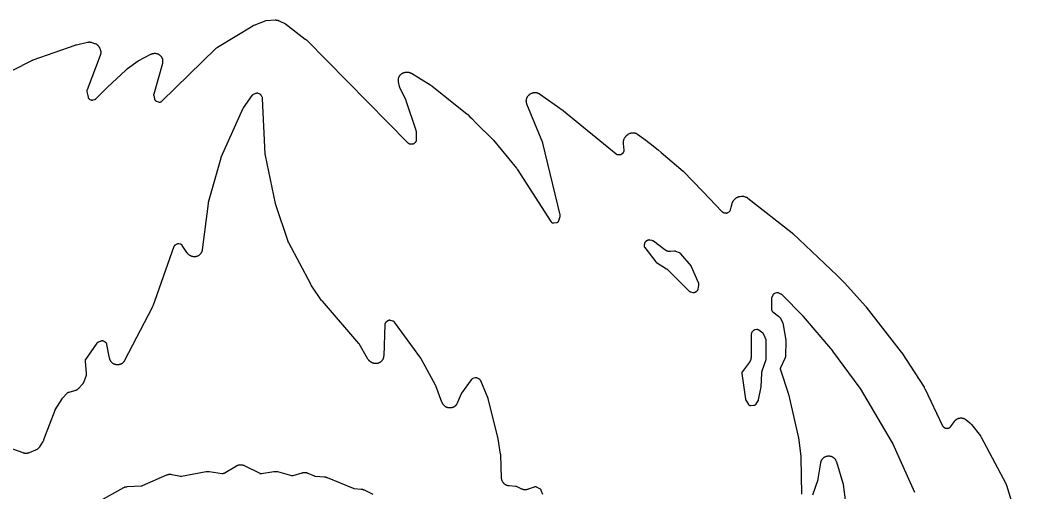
# Model space of a CAD drawing. Header units: millimetres. Extents: x 0 to 194, y 0 to 300.
# Drawn here: x 73.8 to 172.4, y 253.4 to 300 of the extents above; entities that cross this region are included whole.
import ezdxf

# ---------------------------------------------------------------- set-up
doc = ezdxf.new("R2010")
doc.units = ezdxf.units.MM
doc.layers.add('CUT', color=7, linetype='CONTINUOUS')

msp = doc.modelspace()

# ---------------------------------------------------------------- linework, layer by layer
at = {"layer": 'CUT'}
for points in [[(71.1446, 294.1256), (74.9558, 296.0346), (74.9811, 296.0464), (75.0453, 296.0737), (75.0713, 296.0838), (79.2289, 297.5558), (79.2538, 297.5639), (79.3168, 297.5821), (79.3422, 297.5887), (80.4254, 297.8351), (80.4456, 297.8392), (80.4864, 297.8465), (80.5274, 297.852), (80.5583, 297.8546), (80.5997, 297.8562), (80.6307, 297.856), (80.672, 297.8539), (80.7029, 297.8508), (80.7439, 297.8449), (80.7743, 297.839), (80.8146, 297.8293), (80.8543, 297.8178), (80.874, 297.8115), (81.1402, 297.7208), (81.1621, 297.7127), (81.2054, 297.6954), (81.2478, 297.6758), (81.2787, 297.6595), (81.3189, 297.6357), (81.3479, 297.6163), (81.3854, 297.5885), (81.4123, 297.5662), (81.4466, 297.5346), (81.4711, 297.5096), (81.502, 297.4746), (81.5237, 297.4473), (81.5508, 297.4093), (81.5696, 297.3798), (81.5927, 297.3392), (81.6135, 297.2975), (81.6234, 297.2764), (81.6783, 297.151), (81.6865, 297.1308), (81.702, 297.09), (81.7155, 297.0486), (81.7241, 297.0171), (81.7336, 296.9745), (81.7391, 296.9423), (81.7444, 296.899), (81.7467, 296.8664), (81.7478, 296.8228), (81.747, 296.7902), (81.7438, 296.7467), (81.7399, 296.7143), (81.7325, 296.6713), (81.7255, 296.6394), (81.714, 296.5973), (81.7005, 296.5559), (81.6932, 296.5353), (80.3958, 293.1252), (80.387, 293.0984), (80.3808, 293.071), (80.3772, 293.043), (80.3762, 293.0149), (80.3779, 292.9868), (80.3821, 292.959), (80.4936, 292.4086), (80.5007, 292.3805), (80.5104, 292.3533), (80.5228, 292.3272), (80.5375, 292.3023), (80.5547, 292.279), (80.5739, 292.2575), (80.5952, 292.2379), (80.6182, 292.2205), (80.6429, 292.2053), (80.6688, 292.1926), (80.7733, 292.1476), (80.8004, 292.1374), (80.8284, 292.1299), (80.857, 292.1251), (80.8859, 292.1231), (80.9149, 292.1239), (80.9437, 292.1275), (80.972, 292.1339), (81.1646, 292.1871), (81.1944, 292.197), (81.223, 292.21), (81.2501, 292.226), (81.2753, 292.2446), (81.2985, 292.2658), (82.4073, 293.3921), (84.2177, 295.0616), (84.3357, 295.1705), (84.3773, 295.2088), (84.3959, 295.226), (85.4493, 295.9927), (86.699, 296.6466), (86.7183, 296.6561), (86.7575, 296.6743), (86.7976, 296.6906), (86.8281, 296.7013), (86.8695, 296.7137), (86.901, 296.7214), (86.9434, 296.7297), (86.9754, 296.7344), (87.0184, 296.7387), (87.0508, 296.7403), (87.094, 296.7403), (87.1263, 296.7388), (87.1694, 296.7347), (87.2014, 296.7301), (87.2439, 296.722), (87.2753, 296.7143), (87.3168, 296.7021), (87.3474, 296.6914), (87.3875, 296.6753), (87.4169, 296.6618), (87.4552, 296.6419), (87.4832, 296.6256), (87.5195, 296.6021), (87.5458, 296.5832), (87.5796, 296.5563), (87.604, 296.535), (87.6351, 296.505), (87.6573, 296.4814), (87.6854, 296.4486), (87.7052, 296.423), (87.73, 296.3876), (87.7473, 296.3602), (87.7686, 296.3226), (87.7832, 296.2937), (87.8008, 296.2542), (87.8164, 296.2141), (87.8272, 296.1801), (87.8355, 296.1485), (87.8446, 296.1059), (87.8499, 296.0736), (87.8548, 296.0303), (87.8569, 295.9977), (87.8576, 295.9541), (87.8565, 295.9214), (87.853, 295.878), (87.8488, 295.8456), (87.8411, 295.8026), (87.8313, 295.7602), (87.8259, 295.739), (86.9745, 292.7207), (86.9679, 292.6918), (86.9642, 292.6624), (86.9634, 292.6328), (86.9654, 292.6033), (86.9704, 292.5741), (87.045, 292.2391), (87.0529, 292.2103), (87.0636, 292.1825), (87.0771, 292.1558), (87.0932, 292.1306), (87.1116, 292.1072), (87.1324, 292.0856), (87.1551, 292.0663), (87.1797, 292.0493), (87.2058, 292.0349), (87.2333, 292.0231), (87.4528, 291.9415), (87.4797, 291.9329), (87.5073, 291.9269), (87.5353, 291.9235), (87.5635, 291.9227), (87.5917, 291.9247), (87.6195, 291.9292), (87.6468, 291.9363), (87.6733, 291.946), (87.6988, 291.9582), (87.7231, 291.9726), (87.7458, 291.9893), (87.7669, 292.0081), (93.0937, 297.2107), (93.1127, 297.2281), (93.1515, 297.2619), (93.1922, 297.2935), (93.2346, 297.3226), (93.2562, 297.3366), (96.7474, 299.4511), (96.7644, 299.4609), (96.784, 299.4717), (96.8433, 299.5012), (96.8702, 299.513), (96.8883, 299.5205), (98.0692, 299.9782), (98.0851, 299.9839), (98.9541, 300.0274), (98.9765, 300.0279), (99.0212, 300.028), (99.0659, 300.0257), (99.0992, 300.0224), (99.1435, 300.0158), (99.1763, 300.0092), (99.2197, 299.9982), (99.2517, 299.9883), (99.2938, 299.9731), (99.335, 299.9558), (99.3554, 299.9466), (99.971, 299.6512), (99.9764, 299.6475), (99.9967, 299.6329), (101.9391, 298.1471), (101.9631, 298.1274), (102.0213, 298.0761), (102.0439, 298.0548), (112.1041, 287.8801), (112.126, 287.86), (112.1499, 287.8421), (112.1753, 287.8268), (112.2022, 287.814), (112.2302, 287.8039), (112.2591, 287.7967), (112.2885, 287.7924), (112.3182, 287.791), (112.5213, 287.7915), (112.5491, 287.7929), (112.5767, 287.7968), (112.6038, 287.8033), (112.6302, 287.8123), (112.6556, 287.8237), (112.6799, 287.8374), (112.7028, 287.8533), (112.7241, 287.8712), (112.8239, 287.9635), (112.8437, 287.9836), (112.8615, 288.0054), (112.8771, 288.0288), (112.8905, 288.0535), (112.9015, 288.0794), (112.9101, 288.1062), (112.9161, 288.1337), (112.9195, 288.1617), (112.9202, 288.1898), (112.9036, 289.0186), (112.9015, 289.0485), (112.8965, 289.0781), (112.8885, 289.107), (111.9125, 292.0512), (111.905, 292.0714), (111.8937, 292.0987), (111.8848, 292.1183), (111.3107, 293.2663), (111.3023, 293.284), (111.2863, 293.3199), (111.2718, 293.3564), (111.2622, 293.3842), (111.251, 293.4219), (111.2415, 293.46), (111.2371, 293.4791), (111.1466, 293.9215), (111.1427, 293.9434), (111.136, 293.9872), (111.1314, 294.0314), (111.1296, 294.0646), (111.1294, 294.109), (111.1309, 294.1423), (111.1351, 294.1865), (111.1399, 294.2194), (111.1484, 294.263), (111.1564, 294.2953), (111.1692, 294.3378), (111.1803, 294.3692), (111.1972, 294.4102), (111.2114, 294.4403), (111.2323, 294.4795), (111.2494, 294.5081), (111.274, 294.545), (111.2938, 294.5718), (111.322, 294.6061), (111.3443, 294.6307), (111.3757, 294.6621), (111.4004, 294.6845), (111.4348, 294.7126), (111.4615, 294.7324), (111.4985, 294.757), (111.527, 294.7741), (111.5662, 294.7949), (111.5964, 294.8091), (111.6374, 294.826), (111.6688, 294.8371), (111.7113, 294.8498), (111.7436, 294.8578), (111.7872, 294.8663), (111.8311, 294.8726), (111.8532, 294.8753), (111.9061, 294.8802), (111.9267, 294.8817), (111.9679, 294.8837), (112.0091, 294.8838), (112.04, 294.8824), (112.0811, 294.8787), (112.1117, 294.8746), (112.1523, 294.8671), (112.1824, 294.8602), (112.2222, 294.849), (112.2515, 294.8393), (112.29, 294.8246), (112.3184, 294.8123), (112.3554, 294.7941), (112.3916, 294.7742), (112.4094, 294.7639), (114.349, 293.5793), (114.3721, 293.5642), (114.4286, 293.5248), (114.4507, 293.5083), (117.9006, 290.7706), (117.9204, 290.754), (117.9685, 290.7111), (117.9758, 290.7041), (118.1993, 290.48), (118.3825, 290.2963), (118.821, 289.8566), (120.5167, 288.1561), (122.7808, 285.4158), (122.7973, 285.3947), (122.8367, 285.3408), (122.8518, 285.3187), (126.1885, 280.1323), (126.2064, 280.1073), (126.2268, 280.0844), (126.2493, 280.0636), (126.2739, 280.0453), (126.3002, 280.0296), (126.328, 280.0166), (126.357, 280.0065), (126.3868, 279.9995), (126.4173, 279.9955), (126.4479, 279.9947), (126.4785, 279.997), (126.7255, 280.0282), (126.7539, 280.0332), (126.7817, 280.0409), (126.8086, 280.0512), (126.8344, 280.0641), (126.8589, 280.0794), (126.8817, 280.0969), (126.9028, 280.1166), (126.9219, 280.1382), (126.9388, 280.1616), (126.9535, 280.1864), (126.9656, 280.2126), (126.9752, 280.2398), (127.0906, 280.625), (127.098, 280.6557), (127.1022, 280.687), (127.1031, 280.7186), (127.1006, 280.7502), (127.0948, 280.7812), (125.3896, 287.8668), (125.3834, 287.8887), (125.3757, 287.9099), (123.8219, 291.7197), (123.8136, 291.7416), (123.7981, 291.7859), (123.785, 291.831), (123.777, 291.8652), (123.7686, 291.9114), (123.7642, 291.9463), (123.7607, 291.9931), (123.76, 292.0283), (123.7614, 292.0752), (123.7643, 292.1103), (123.7706, 292.1568), (123.7793, 292.2029), (123.7835, 292.2223), (123.7893, 292.2437), (123.8025, 292.288), (123.8182, 292.3319), (123.8316, 292.3641), (123.8517, 292.4061), (123.8684, 292.4367), (123.8927, 292.4765), (123.9125, 292.5052), (123.9408, 292.5422), (123.9634, 292.5688), (123.9954, 292.6027), (124.0206, 292.6267), (124.056, 292.6571), (124.0928, 292.6856), (124.1116, 292.6994), (124.1538, 292.7286), (124.1729, 292.7412), (124.2118, 292.7654), (124.2519, 292.7875), (124.2827, 292.8026), (124.3249, 292.8205), (124.3571, 292.8323), (124.4008, 292.8459), (124.4341, 292.8544), (124.479, 292.8635), (124.5129, 292.8685), (124.5585, 292.873), (124.5928, 292.8746), (124.6386, 292.8744), (124.6728, 292.8725), (124.7184, 292.8676), (124.7523, 292.8622), (124.7971, 292.8528), (124.8302, 292.844), (124.8739, 292.83), (124.906, 292.8179), (124.9479, 292.7995), (124.9786, 292.7842), (125.0185, 292.7617), (125.0572, 292.7372), (125.0762, 292.7244), (127.3858, 291.0906), (127.3983, 291.0815), (127.4292, 291.058), (127.4414, 291.0484), (132.6384, 286.8052), (132.6617, 286.788), (132.6866, 286.7731), (132.7127, 286.7607), (132.7399, 286.7509), (132.768, 286.7437), (132.7966, 286.7393), (132.8255, 286.7376), (132.9876, 286.7362), (133.0186, 286.7375), (133.0493, 286.742), (133.0793, 286.7497), (133.1084, 286.7604), (133.1362, 286.7741), (133.1625, 286.7906), (133.1869, 286.8097), (133.3092, 286.9158), (133.3298, 286.9356), (133.3486, 286.9572), (133.3651, 286.9805), (133.3794, 287.0054), (133.3912, 287.0314), (133.4005, 287.0585), (133.4072, 287.0863), (133.4112, 287.1146), (133.4125, 287.1432), (133.411, 287.1718), (133.3444, 287.846), (133.3428, 287.8672), (133.3406, 287.9097), (133.3404, 287.9521), (133.3418, 287.9839), (133.3457, 288.0263), (133.35, 288.0578), (133.3578, 288.0996), (133.3652, 288.1305), (133.3769, 288.1714), (133.3871, 288.2015), (133.4026, 288.2411), (133.42, 288.2798), (133.4291, 288.299), (133.4667, 288.3732), (133.4779, 288.394), (133.5014, 288.435), (133.5271, 288.4748), (133.5478, 288.5035), (133.5775, 288.5403), (133.6011, 288.5666), (133.6345, 288.6001), (133.6696, 288.6318), (133.6876, 288.6472), (133.7718, 288.7155), (133.7895, 288.7292), (133.8255, 288.7555), (133.8627, 288.7801), (133.8916, 288.7971), (133.9311, 288.8179), (133.9615, 288.8319), (134.0029, 288.8486), (134.0345, 288.8596), (134.0773, 288.8722), (134.1098, 288.8799), (134.1537, 288.8882), (134.1869, 288.8927), (134.2314, 288.8965), (134.2648, 288.8978), (134.3094, 288.8972), (134.3428, 288.8951), (134.3872, 288.8901), (134.4202, 288.8847), (134.4639, 288.8753), (134.4962, 288.8666), (134.5387, 288.853), (134.57, 288.8412), (134.6109, 288.8234), (134.6409, 288.8085), (134.6799, 288.7867), (134.7177, 288.763), (134.7364, 288.7507), (135.557, 288.1785), (135.8455, 287.9475), (135.9733, 287.8451), (136.7633, 287.2126), (137.0721, 286.9653), (139.2605, 285.0962), (141.2029, 283.0967), (143.1053, 281.0992), (143.1253, 281.08), (143.147, 281.0628), (143.1702, 281.0476), (143.1946, 281.0347), (143.2202, 281.024), (143.2466, 281.0158), (143.2737, 281.01), (143.452, 280.9806), (143.4811, 280.9773), (143.5105, 280.9768), (143.5398, 280.9792), (143.5686, 280.9844), (143.5969, 280.9924), (143.6242, 281.0032), (143.6503, 281.0165), (143.7778, 281.0898), (143.8036, 281.1065), (143.8276, 281.1257), (143.8495, 281.1473), (143.8691, 281.171), (143.8861, 281.1965), (143.9005, 281.2237), (143.9119, 281.2522), (143.9204, 281.2818), (143.9818, 281.5447), (144.0745, 281.9089), (144.0801, 281.9291), (144.0924, 281.9693), (144.1065, 282.0089), (144.1184, 282.038), (144.1362, 282.0761), (144.1508, 282.104), (144.172, 282.1402), (144.1815, 282.1549), (144.1992, 282.1798), (144.226, 282.214), (144.2399, 282.2309), (144.2796, 282.2767), (144.2898, 282.2875), (144.3047, 282.3023), (144.4038, 282.3967), (144.4214, 282.4126), (144.4572, 282.4433), (144.4946, 282.4721), (144.5238, 282.4922), (144.564, 282.5169), (144.5951, 282.5338), (144.6377, 282.5542), (144.6704, 282.5678), (144.7149, 282.5836), (144.7488, 282.5936), (144.7948, 282.6047), (144.8412, 282.6133), (144.8645, 282.617), (144.9904, 282.6335), (145.012, 282.6358), (145.0553, 282.6394), (145.0988, 282.6409), (145.1314, 282.6404), (145.1372, 282.6401), (145.1435, 282.6391), (145.1894, 282.6294), (145.2347, 282.6173), (145.2572, 282.6106), (145.3703, 282.574), (145.389, 282.5675), (145.4261, 282.5537), (145.4626, 282.5382), (145.4894, 282.5254), (145.5244, 282.5068), (145.55, 282.4917), (145.5832, 282.4701), (145.6154, 282.447), (145.6313, 282.4351), (149.9979, 279.0086), (150.0136, 278.9956), (150.0523, 278.9624), (150.0675, 278.9487), (154.4443, 274.8209), (154.6762, 274.5902), (154.7908, 274.4762), (154.9876, 274.2804), (155.1667, 274.1021), (157.2674, 271.7467), (157.277, 271.7356), (157.3004, 271.7075), (157.3096, 271.6962), (160.7812, 267.253), (160.7935, 267.2366), (160.8231, 267.195), (160.8345, 267.178), (163.0273, 263.7743), (163.042, 263.7499), (163.0766, 263.6878), (163.0897, 263.6625), (164.8487, 259.9815), (164.862, 259.9568), (164.8775, 259.9334), (164.8951, 259.9116), (164.9147, 259.8915), (164.9361, 259.8734), (164.9591, 259.8573), (164.9835, 259.8434), (165.1533, 259.7572), (165.1783, 259.7459), (165.2043, 259.7369), (165.231, 259.7303), (165.2581, 259.7263), (165.2855, 259.7247), (165.313, 259.7256), (165.3403, 259.729), (165.4462, 259.7474), (165.475, 259.7538), (165.5029, 259.763), (165.5299, 259.7749), (165.5555, 259.7894), (165.5796, 259.8064), (165.6019, 259.8256), (165.6222, 259.8469), (165.6403, 259.8701), (166.0204, 260.4093), (166.0333, 260.4267), (166.0597, 260.4607), (166.0878, 260.4934), (166.1101, 260.5168), (166.1412, 260.5467), (166.1655, 260.5679), (166.1993, 260.5947), (166.2256, 260.6135), (166.2618, 260.6369), (166.2898, 260.6531), (166.3281, 260.6729), (166.3574, 260.6863), (166.3975, 260.7024), (166.428, 260.713), (166.4694, 260.7251), (166.5007, 260.7327), (166.5431, 260.7409), (166.5751, 260.7454), (166.618, 260.7495), (166.6503, 260.751), (166.6934, 260.7509), (166.7257, 260.7493), (166.7686, 260.745), (166.8005, 260.7404), (166.8429, 260.7321), (166.8742, 260.7243), (166.9155, 260.712), (166.946, 260.7013), (166.986, 260.6851), (167.0153, 260.6715), (167.0535, 260.6516), (167.0814, 260.6353), (167.1175, 260.6117), (167.1525, 260.5865), (167.1697, 260.5735), (167.5475, 260.2722), (167.568, 260.2548), (167.608, 260.2189), (167.6457, 260.1806), (167.6811, 260.1401), (167.6981, 260.1194), (168.5874, 258.9701), (168.5989, 258.9546), (168.6211, 258.9232), (168.6419, 258.8909), (168.6614, 258.8577), (168.6708, 258.8409), (171.0948, 254.2681), (171.1045, 254.2487), (171.123, 254.2095), (171.1395, 254.1694), (171.1541, 254.1286), (171.1609, 254.108), (172.4033, 250.0139)], [(125.3806, 253.2092), (125.2392, 253.5993), (125.2281, 253.6257), (125.2146, 253.651), (125.1988, 253.6748), (125.1807, 253.6971), (125.1607, 253.7175), (125.1387, 253.7359), (125.1151, 253.7521), (125.0901, 253.766), (124.7823, 253.9182), (124.7544, 253.9303), (124.7254, 253.9395), (124.6957, 253.9457), (124.6654, 253.9489), (124.6351, 253.949), (124.6048, 253.946), (124.575, 253.94), (124.546, 253.931), (123.9317, 253.7058), (123.9108, 253.6987), (123.8688, 253.6856), (123.8261, 253.6745), (123.7938, 253.6678), (123.7503, 253.661), (123.7175, 253.6575), (123.6735, 253.655), (123.6404, 253.6547), (123.5964, 253.6565), (123.5635, 253.6594), (123.5199, 253.6655), (123.4875, 253.6717), (123.4446, 253.682), (123.4129, 253.6913), (123.3713, 253.7058), (123.3305, 253.7222), (123.3102, 253.731), (122.7833, 253.9742), (122.7587, 253.9843), (122.7334, 253.9921), (122.7075, 253.9977), (122.6812, 254.0009), (122.0573, 254.0502), (122.0356, 254.0524), (121.9924, 254.0579), (121.9495, 254.0656), (121.9176, 254.0728), (121.8757, 254.0846), (121.8447, 254.0949), (121.804, 254.1106), (121.7742, 254.1239), (121.7352, 254.1435), (121.7068, 254.1596), (121.6699, 254.1829), (121.6432, 254.2016), (121.6088, 254.2284), (121.584, 254.2496), (121.5523, 254.2796), (121.5297, 254.3032), (121.501, 254.336), (121.4808, 254.3617), (121.4555, 254.3972), (121.4378, 254.4246), (121.4161, 254.4624), (121.4012, 254.4915), (121.3832, 254.5312), (121.3711, 254.5616), (121.3571, 254.6028), (121.348, 254.6342), (121.338, 254.6766), (121.3321, 254.7088), (121.3262, 254.752), (121.3224, 254.7954), (121.3211, 254.8171), (121.234, 257.114), (121.2327, 257.1322), (121.2303, 257.1572), (121.2279, 257.1753), (120.9862, 258.6746), (120.9839, 258.6871), (120.9804, 258.7042), (120.9776, 258.7166), (120, 262.6318), (119.9936, 262.6536), (119.9856, 262.675), (119.2544, 264.4212), (119.2423, 264.4467), (119.2279, 264.4709), (119.2112, 264.4937), (119.1925, 264.5148), (119.1718, 264.5341), (119.1495, 264.5513), (119.1256, 264.5663), (118.9335, 264.6751), (118.9069, 264.6886), (118.879, 264.6992), (118.8502, 264.7071), (118.8207, 264.7121), (118.7909, 264.7141), (118.761, 264.7131), (118.7314, 264.7092), (118.7024, 264.7023), (118.4921, 264.6416), (118.465, 264.6323), (118.4389, 264.6205), (118.414, 264.6063), (118.3907, 264.5897), (118.369, 264.571), (118.3491, 264.5503), (118.3314, 264.5279), (117.3716, 263.1857), (117.3546, 263.159), (117.3405, 263.1308), (116.9428, 262.2159), (116.9334, 262.1958), (116.9138, 262.1561), (116.8922, 262.1174), (116.8746, 262.0892), (116.8494, 262.0528), (116.8291, 262.0265), (116.8004, 261.9928), (116.7776, 261.9686), (116.7457, 261.9379), (116.7207, 261.916), (116.6859, 261.8886), (116.6589, 261.8693), (116.6215, 261.8454), (116.5927, 261.8289), (116.5532, 261.8088), (116.523, 261.7952), (116.4817, 261.7791), (116.4502, 261.7686), (116.4075, 261.7566), (116.3752, 261.7492), (116.3315, 261.7415), (116.2986, 261.7373), (116.2544, 261.7339), (116.2213, 261.733), (116.1769, 261.7339), (116.1438, 261.7363), (116.0998, 261.7416), (116.0671, 261.7472), (116.0239, 261.7568), (115.9919, 261.7656), (115.9498, 261.7794), (115.9188, 261.7913), (115.8782, 261.8092), (115.8486, 261.8241), (115.81, 261.8459), (115.7819, 261.8637), (115.7457, 261.8891), (115.7195, 261.9096), (115.6859, 261.9385), (115.6538, 261.969), (115.6382, 261.9847), (115.6104, 262.0138), (115.5951, 262.0308), (115.5653, 262.0655), (115.5372, 262.1017), (115.5177, 262.1298), (115.4935, 262.1686), (115.4768, 262.1986), (115.4567, 262.2396), (115.4387, 262.2817), (115.4302, 262.3029), (114.8277, 263.9332), (114.8194, 263.9535), (114.807, 263.9808), (114.7972, 264.0005), (113.387, 266.5805), (113.377, 266.5974), (113.3627, 266.62), (113.3517, 266.6362), (110.7498, 270.1996), (110.7316, 270.2222), (110.7112, 270.2429), (110.689, 270.2616), (110.6651, 270.278), (110.6397, 270.292), (110.613, 270.3036), (110.5854, 270.3124), (110.34, 270.3784), (110.3107, 270.3847), (110.2809, 270.3881), (110.2509, 270.3885), (110.221, 270.3859), (110.1916, 270.3803), (110.1628, 270.3718), (110.135, 270.3604), (110.1085, 270.3464), (110.0836, 270.3298), (109.9142, 270.2044), (109.8911, 270.1854), (109.87, 270.1643), (109.8511, 270.1411), (109.8346, 270.1162), (109.8207, 270.0898), (109.8095, 270.0621), (109.8011, 270.0335), (109.7955, 270.0041), (109.7929, 269.9744), (109.6783, 266.8818), (109.677, 266.8601), (109.6733, 266.8169), (109.6675, 266.7739), (109.6617, 266.742), (109.6518, 266.6997), (109.6429, 266.6685), (109.629, 266.6274), (109.6171, 266.5972), (109.5993, 266.5576), (109.5845, 266.5287), (109.563, 266.491), (109.5455, 266.4636), (109.5205, 266.4282), (109.5005, 266.4026), (109.4721, 266.3698), (109.4497, 266.3462), (109.4184, 266.3163), (109.3938, 266.295), (109.3597, 266.2682), (109.3332, 266.2494), (109.2967, 266.226), (109.2685, 266.2098), (109.2299, 266.1901), (109.2003, 266.1767), (109.16, 266.1607), (109.1292, 266.1503), (109.0875, 266.1383), (109.0559, 266.1308), (109.0132, 266.1229), (108.9811, 266.1185), (108.9378, 266.1147), (108.9054, 266.1135), (108.862, 266.1139), (108.8296, 266.1157), (108.7864, 266.1203), (108.7543, 266.1253), (108.7118, 266.134), (108.6804, 266.142), (108.6389, 266.1548), (108.6083, 266.1658), (108.5683, 266.1825), (108.539, 266.1965), (108.5007, 266.2169), (108.4728, 266.2336), (108.4368, 266.2577), (108.4019, 266.2834), (108.3847, 266.2967), (108.2718, 266.3889), (108.2563, 266.4021), (108.226, 266.4292), (108.197, 266.4576), (108.1762, 266.4799), (108.1498, 266.5108), (108.1312, 266.5348), (108.1077, 266.568), (108.0858, 266.6022), (108.0752, 266.6196), (107.2463, 268.0504), (107.2312, 268.0738), (107.214, 268.0958), (103.6236, 272.2623), (103.6078, 272.2817), (103.5697, 272.3313), (103.555, 272.3515), (102.5347, 273.8427), (102.521, 273.8638), (102.4885, 273.9176), (102.4761, 273.9395), (100.3049, 278.0278), (100.2965, 278.0443), (100.2805, 278.0777), (100.2659, 278.1118), (100.2526, 278.1464), (100.2464, 278.1639), (99.029, 281.7963), (99.0213, 281.8216), (99.0041, 281.8851), (98.9979, 281.9108), (98.0086, 286.6414), (98.0053, 286.6587), (97.9995, 286.6935), (97.995, 286.7284), (97.9918, 286.7636), (97.9906, 286.7812), (97.7188, 292.2834), (97.716, 292.3121), (97.7104, 292.3404), (97.7022, 292.3681), (97.6913, 292.3948), (97.6779, 292.4204), (97.5733, 292.5987), (97.5575, 292.6229), (97.5394, 292.6455), (97.5192, 292.6662), (97.4972, 292.6849), (97.4734, 292.7013), (97.4482, 292.7154), (97.4217, 292.7271), (97.2792, 292.7816), (97.2517, 292.7906), (97.2235, 292.7969), (97.1949, 292.8005), (97.166, 292.8013), (97.1371, 292.7994), (97.1086, 292.7946), (97.0807, 292.7872), (97.0536, 292.7771), (96.7907, 292.6641), (96.766, 292.6522), (96.7426, 292.638), (96.7205, 292.6218), (96.7, 292.6036), (96.6813, 292.5837), (96.6644, 292.5621), (95.8104, 291.3585), (95.7946, 291.3337), (95.7813, 291.3075), (93.601, 286.4396), (93.5925, 286.4186), (93.5857, 286.3971), (92.3665, 282.0012), (92.3615, 281.9803), (92.3557, 281.9514), (92.3522, 281.9302), (91.7673, 277.3556), (91.7639, 277.3337), (91.7562, 277.2902), (91.7463, 277.2471), (91.7373, 277.2151), (91.7232, 277.1732), (91.7111, 277.1423), (91.693, 277.102), (91.6779, 277.0724), (91.6559, 277.034), (91.638, 277.0061), (91.6123, 276.9701), (91.5917, 276.9441), (91.5626, 276.9107), (91.5396, 276.8868), (91.5074, 276.8565), (91.4822, 276.835), (91.4471, 276.808), (91.4199, 276.7891), (91.3823, 276.7657), (91.3534, 276.7495), (91.3137, 276.7299), (91.2833, 276.7167), (91.2419, 276.701), (91.2103, 276.6908), (91.1676, 276.6793), (91.1352, 276.6723), (91.0915, 276.6651), (91.0586, 276.6613), (91.0144, 276.6584), (90.9813, 276.6578), (90.9371, 276.6592), (90.904, 276.662), (90.8601, 276.6677), (90.8275, 276.6737), (90.7844, 276.6837), (90.7525, 276.6928), (90.7106, 276.7071), (90.6798, 276.7193), (90.6395, 276.7376), (90.61, 276.7528), (90.5717, 276.7749), (90.5346, 276.7989), (90.5163, 276.8114), (90.4529, 276.8569), (90.4361, 276.8697), (90.4029, 276.8959), (90.3711, 276.9237), (90.3482, 276.9456), (90.3191, 276.9763), (90.2983, 277.0002), (90.2722, 277.0335), (90.2477, 277.0679), (90.2359, 277.0854), (89.793, 277.7736), (89.7752, 277.7984), (89.755, 277.8212), (89.7326, 277.8419), (89.7081, 277.8602), (89.682, 277.8759), (89.6544, 277.8889), (89.6256, 277.899), (89.5959, 277.9061), (89.4513, 277.9332), (89.4223, 277.9372), (89.3931, 277.9383), (89.3639, 277.9366), (89.335, 277.932), (89.3067, 277.9247), (89.2793, 277.9146), (89.2529, 277.9019), (89.1093, 277.8239), (89.0826, 277.8076), (89.0578, 277.7885), (89.035, 277.767), (89.0147, 277.7432), (88.9969, 277.7174), (88.9819, 277.6898), (88.9699, 277.6609), (86.8796, 271.789), (86.8682, 271.7602), (86.8374, 271.6894), (86.8241, 271.6615), (84.1011, 266.4248), (84.0904, 266.4053), (84.068, 266.367), (84.0437, 266.3298), (84.0241, 266.3028), (83.9963, 266.2682), (83.9742, 266.2433), (83.9431, 266.2116), (83.9187, 266.1891), (83.8846, 266.1606), (83.858, 266.1405), (83.8213, 266.1155), (83.7929, 266.0982), (83.7539, 266.0769), (83.7239, 266.0625), (83.683, 266.0452), (83.6517, 266.0338), (83.6093, 266.0206), (83.5771, 266.0123), (83.5336, 266.0034), (83.5007, 265.9983), (83.4565, 265.9937), (83.4233, 265.9919), (83.3789, 265.9917), (83.3456, 265.9932), (83.3014, 265.9973), (83.2685, 266.0021), (83.2249, 266.0106), (83.1926, 266.0186), (83.15, 266.0314), (83.1186, 266.0425), (83.0776, 266.0594), (83.0475, 266.0735), (83.0082, 266.0944), (82.9797, 266.1115), (82.9427, 266.1361), (82.916, 266.1559), (82.8816, 266.1841), (82.8569, 266.2064), (82.8255, 266.2378), (82.8032, 266.2625), (82.775, 266.2968), (82.7552, 266.3236), (82.7306, 266.3605), (82.7135, 266.3891), (82.6927, 266.4283), (82.6785, 266.4584), (82.6616, 266.4995), (82.6505, 266.5309), (82.6377, 266.5734), (82.627, 266.6165), (82.6222, 266.6382), (82.3559, 268.0026), (82.3491, 268.0302), (82.3398, 268.057), (82.3279, 268.0829), (82.3137, 268.1075), (82.2971, 268.1307), (82.2785, 268.1522), (82.2579, 268.1718), (82.2356, 268.1894), (82.2116, 268.2048), (82.0217, 268.3146), (81.9951, 268.3283), (81.9672, 268.3393), (81.9383, 268.3474), (81.9088, 268.3526), (81.8789, 268.3548), (81.8489, 268.3541), (81.8192, 268.3503), (81.79, 268.3436), (81.7616, 268.3341), (81.5088, 268.2345), (81.4822, 268.2225), (81.457, 268.2081), (81.4332, 268.1912), (81.4113, 268.1721), (81.3912, 268.151), (81.3733, 268.128), (80.2516, 266.5339), (80.2354, 266.5083), (80.2219, 266.4812), (80.2112, 266.4529), (80.2035, 266.4237), (80.1987, 266.3938), (80.1969, 266.3636), (80.1982, 266.3334), (80.3077, 265.1597), (80.3092, 265.1387), (80.3111, 265.0967), (80.3111, 265.0546), (80.3096, 265.0231), (80.3057, 264.9813), (80.3012, 264.9501), (80.2934, 264.9088), (80.2861, 264.8781), (80.2744, 264.8377), (80.2609, 264.7979), (80.2536, 264.7781), (80.0676, 264.3047), (80.0595, 264.2856), (80.0426, 264.2478), (80.0239, 264.2107), (80.0087, 264.1836), (79.9867, 264.1485), (79.969, 264.1229), (79.9438, 264.0899), (79.9172, 264.0581), (79.9035, 264.0425), (79.5482, 263.6561), (79.533, 263.6403), (79.5019, 263.6096), (79.4693, 263.5805), (79.4438, 263.5598), (79.4085, 263.5339), (79.3812, 263.5159), (79.3436, 263.4935), (79.3146, 263.4782), (79.275, 263.4596), (79.2447, 263.4472), (79.2035, 263.4326), (79.1616, 263.42), (79.1405, 263.4142), (78.5835, 263.2757), (78.5574, 263.268), (78.5322, 263.2579), (78.508, 263.2456), (78.4851, 263.2312), (78.4635, 263.2148), (78.4435, 263.1964), (77.9328, 262.6846), (77.9093, 262.6581), (77.889, 262.6289), (77.2255, 261.5407), (77.2119, 261.5159), (77.2007, 261.4899), (76.108, 258.5779), (76.0994, 258.5566), (76.0811, 258.5146), (76.0607, 258.4735), (76.0383, 258.4336), (76.0266, 258.4139), (75.7031, 257.9012), (75.6902, 257.8819), (75.6636, 257.8441), (75.6349, 257.8076), (75.6121, 257.7815), (75.5799, 257.7482), (75.5545, 257.7245), (75.519, 257.6947), (75.4914, 257.6738), (75.453, 257.6478), (75.4233, 257.6298), (75.3825, 257.6079), (75.3406, 257.5881), (75.3194, 257.5788), (74.6666, 257.3106), (74.647, 257.303), (74.6076, 257.289), (74.5675, 257.2767), (74.5371, 257.2689), (74.4961, 257.2605), (74.4651, 257.2556), (74.4234, 257.251), (74.3921, 257.249), (74.3502, 257.2482), (74.3189, 257.2492), (74.2771, 257.2523), (74.2459, 257.2562), (74.2046, 257.2632), (74.174, 257.2699), (74.1335, 257.2808), (74.0936, 257.2935), (74.0738, 257.3004), (73.0616, 257.676)], [(162.115, 253.3999), (159.9537, 258.2328), (159.9462, 258.2483), (159.9354, 258.2692), (159.9271, 258.2842), (156.749, 263.6471), (156.741, 263.6599), (156.7296, 263.677), (156.721, 263.6894), (154.0363, 267.3325), (154.0297, 267.341), (154.0206, 267.3526), (154.0137, 267.3609), (151.1123, 270.7591), (151.1049, 270.7674), (151.0947, 270.7785), (151.0871, 270.7865), (148.9738, 272.9215), (148.9538, 272.9399), (148.9323, 272.9565), (148.9093, 272.971), (148.885, 272.9834), (148.6803, 273.0767), (148.6545, 273.087), (148.6279, 273.0949), (148.6006, 273.1004), (148.573, 273.1032), (148.5452, 273.1035), (148.5175, 273.1012), (148.4901, 273.0964), (148.4633, 273.089), (148.2705, 273.0264), (148.2428, 273.0159), (148.2162, 273.0027), (148.1911, 272.9869), (148.1677, 272.9687), (148.1462, 272.9483), (148.1268, 272.9259), (148.1097, 272.9016), (148.0951, 272.8758), (147.9832, 272.6533), (147.9712, 272.6263), (147.962, 272.5982), (147.9556, 272.5694), (147.952, 272.54), (147.9513, 272.5105), (147.9798, 271.4432), (147.9821, 271.4135), (147.9873, 271.3841), (147.9954, 271.3554), (148.0063, 271.3276), (148.02, 271.3011), (148.0362, 271.276), (148.0548, 271.2527), (148.0756, 271.2313), (148.0985, 271.2121), (148.6507, 270.7935), (148.6669, 270.7807), (148.6985, 270.7544), (148.7289, 270.7266), (148.7507, 270.7048), (148.7784, 270.6743), (148.7981, 270.6506), (148.823, 270.6178), (148.8404, 270.5924), (148.8622, 270.5574), (148.8823, 270.5215), (148.8919, 270.5033), (149.0431, 270.2016), (149.0527, 270.181), (149.071, 270.1395), (149.0871, 270.0972), (149.0976, 270.0649), (149.1094, 270.0211), (149.1189, 269.9768), (149.1231, 269.9545), (149.3737, 268.4215), (149.3766, 268.4013), (149.3813, 268.3609), (149.3842, 268.3204), (149.3853, 268.2797), (149.3854, 268.2594), (149.3608, 266.9598), (149.3598, 266.9365), (149.3565, 266.89), (149.3508, 266.8437), (149.3447, 266.8093), (149.3343, 266.7639), (149.3247, 266.7303), (149.3096, 266.6862), (149.2922, 266.6429), (149.2829, 266.6215), (148.8605, 265.7092), (148.8499, 265.6831), (148.8418, 265.6561), (148.8362, 265.6285), (148.8333, 265.6004), (148.8329, 265.5723), (148.8353, 265.5442), (148.8403, 265.5165), (148.8478, 265.4893), (149.6045, 263.1909), (149.6103, 263.172), (149.6236, 263.1244), (149.6286, 263.1053), (150.6083, 258.9256), (150.6131, 258.9027), (150.6234, 258.8455), (150.6269, 258.8225), (150.8652, 256.9521), (150.8677, 256.9277), (150.8721, 256.8666), (150.8732, 256.8422), (150.9376, 253.2198)], [(152.0595, 253.1769), (152.5753, 254.6796), (152.5829, 254.7051), (152.5881, 254.7312), (152.8342, 256.3246), (152.8382, 256.3467), (152.8473, 256.3907), (152.8585, 256.4342), (152.8686, 256.4663), (152.8841, 256.5085), (152.8973, 256.5394), (152.917, 256.5798), (152.9332, 256.6093), (152.9568, 256.6475), (152.9758, 256.6752), (153.0031, 256.7109), (153.0248, 256.7366), (153.0555, 256.7694), (153.0797, 256.7928), (153.1136, 256.8223), (153.14, 256.8432), (153.1766, 256.8692), (153.2049, 256.8873), (153.2439, 256.9096), (153.2739, 256.9248), (153.315, 256.9431), (153.3464, 256.9552), (153.389, 256.9693), (153.4214, 256.9782), (153.4653, 256.988), (153.4985, 256.9936), (153.5431, 256.999), (153.5766, 257.0013), (153.6215, 257.0022), (153.6552, 257.0011), (153.6999, 256.9975), (153.7333, 256.9931), (153.7775, 256.9851), (153.8102, 256.9774), (153.8534, 256.965), (153.8852, 256.9541), (153.9269, 256.9374), (153.9575, 256.9233), (153.9974, 256.9026), (154.0264, 256.8856), (154.064, 256.861), (154.0911, 256.8412), (154.1261, 256.8129), (154.1512, 256.7905), (154.1831, 256.7589), (154.2058, 256.7341), (154.2344, 256.6995), (154.2546, 256.6725), (154.2796, 256.6352), (154.2969, 256.6064), (154.3181, 256.5668), (154.3325, 256.5364), (154.3497, 256.4948), (154.3647, 256.4525), (154.3717, 256.4312), (155.0049, 254.3221), (155.0096, 254.3051), (155.0184, 254.2711), (155.0259, 254.2368), (155.032, 254.2022), (155.0347, 254.1848), (155.5183, 250.6366)], [(81.4159, 252.4546), (84.0141, 253.8727), (84.0319, 253.8819), (84.0678, 253.8995), (84.1044, 253.9155), (84.1324, 253.9262), (84.1703, 253.9388), (84.1991, 253.947), (84.238, 253.9563), (84.2674, 253.9619), (84.307, 253.9676), (84.3468, 253.9716), (84.3667, 253.9731), (85.7499, 254.0495), (85.7766, 254.0522), (85.8029, 254.0572), (85.8286, 254.0646), (85.8536, 254.0742), (88.2536, 255.1236), (88.2749, 255.1323), (88.3178, 255.1485), (88.3616, 255.1625), (88.3948, 255.1713), (88.4397, 255.1808), (88.4737, 255.1862), (88.5194, 255.191), (88.5537, 255.1929), (88.5996, 255.1931), (88.634, 255.1914), (88.6797, 255.1869), (88.7251, 255.1801), (88.7477, 255.1761), (89.6188, 254.9991), (89.6475, 254.9947), (89.6764, 254.9931), (89.7054, 254.9943), (89.7342, 254.9983), (92.1601, 255.456), (92.1847, 255.46), (92.234, 255.4665), (92.2836, 255.4702), (92.3208, 255.471), (92.3705, 255.4693), (92.42, 255.4648), (92.4448, 255.4619), (93.7237, 255.2747), (93.7522, 255.2719), (93.7808, 255.2718), (93.8092, 255.2745), (93.8373, 255.2798), (93.8647, 255.2878), (93.8913, 255.2984), (93.9167, 255.3115), (95.1557, 256.0239), (95.1752, 256.0344), (95.2145, 256.0545), (95.2548, 256.0727), (95.2857, 256.0848), (95.3276, 256.099), (95.3594, 256.108), (95.4025, 256.1179), (95.4351, 256.1238), (95.479, 256.1295), (95.512, 256.1321), (95.5562, 256.1334), (95.5893, 256.1328), (95.6334, 256.1298), (95.6663, 256.1259), (95.7099, 256.1186), (95.7423, 256.1115), (95.7849, 256.0999), (95.8164, 256.0897), (95.8578, 256.074), (95.8983, 256.0563), (95.9183, 256.047), (97.4383, 255.2914), (97.467, 255.2789), (97.4968, 255.2696), (97.5274, 255.2633), (97.5585, 255.2603), (97.5897, 255.2605), (97.6207, 255.264), (98.8481, 255.4665), (98.8716, 255.4697), (98.9188, 255.475), (98.9662, 255.4777), (99.0018, 255.4779), (99.0492, 255.4756), (99.0846, 255.4721), (99.1315, 255.4648), (99.178, 255.4551), (99.2011, 255.4496), (100.5865, 255.0828), (100.6131, 255.077), (100.6401, 255.0737), (100.6673, 255.0728), (100.6945, 255.0744), (100.7214, 255.0784), (100.7478, 255.0849), (101.6264, 255.343), (101.6481, 255.3487), (101.6917, 255.3592), (101.7358, 255.3675), (101.7691, 255.3721), (101.8138, 255.3759), (101.8474, 255.3771), (101.8922, 255.3765), (101.9258, 255.3744), (101.9703, 255.3693), (102.0035, 255.3639), (102.0474, 255.3544), (102.0798, 255.3456), (102.1225, 255.3318), (102.1644, 255.3159), (102.1852, 255.3074), (102.8089, 255.0344), (102.8406, 255.0226), (102.8734, 255.0144), (102.907, 255.01), (103.8302, 254.9414), (103.8537, 254.939), (103.9005, 254.9331), (103.947, 254.9247), (103.9814, 254.9166), (104.0267, 254.9033), (104.0713, 254.8877), (104.0934, 254.8794), (106.6761, 253.8204), (106.7035, 253.8106), (106.7318, 253.8036), (106.7607, 253.7994), (107.4624, 253.7307), (107.4826, 253.7283), (107.523, 253.7225), (107.563, 253.7148), (107.5927, 253.7078), (107.6319, 253.6966), (107.6608, 253.6868), (107.6988, 253.6721), (107.7361, 253.6557), (107.7546, 253.6471), (108.6163, 253.2202)]]:
    msp.add_lwpolyline(points, dxfattribs=at)
for points in [[(135.39, 277.6921), (135.3964, 277.6633), (135.4056, 277.6353), (135.4174, 277.6084), (135.4319, 277.5827), (135.4488, 277.5586), (136.5374, 276.1566), (136.5547, 276.1363), (136.5736, 276.1177), (136.5941, 276.1008), (136.616, 276.0858), (137.6043, 275.4714), (137.6259, 275.4571), (137.6682, 275.4273), (137.7087, 275.3951), (137.7473, 275.3607), (137.7661, 275.3429), (139.8257, 273.2789), (139.8492, 273.2577), (139.8748, 273.2391), (139.9022, 273.2233), (139.9311, 273.2105), (139.9612, 273.2008), (140.194, 273.1391), (140.2228, 273.1329), (140.2521, 273.1297), (140.2815, 273.1293), (140.3109, 273.1318), (140.3398, 273.1371), (140.3681, 273.1453), (140.3955, 273.1562), (140.4216, 273.1697), (140.5774, 273.2603), (140.6011, 273.2755), (140.6232, 273.293), (140.6436, 273.3124), (140.6621, 273.3336), (140.6785, 273.3565), (140.6926, 273.3809), (140.7045, 273.4064), (140.7139, 273.433), (140.7207, 273.4603), (140.7974, 273.8403), (140.8019, 273.87), (140.8033, 273.9001), (140.8018, 273.9301), (140.7972, 273.9599), (140.7897, 273.989), (140.7793, 274.0173), (140.071, 275.6792), (140.0579, 275.706), (140.0423, 275.7313), (140.0243, 275.755), (139.0133, 276.9533), (138.9934, 276.9747), (138.9715, 276.994), (138.9479, 277.0111), (138.9227, 277.0259), (138.8962, 277.0381), (138.5246, 277.1879), (138.4979, 277.1972), (138.4705, 277.204), (138.4426, 277.2082), (138.4144, 277.2097), (138.3862, 277.2085), (138.006, 277.1752), (137.9852, 277.1738), (137.9436, 277.1721), (137.9019, 277.1723), (137.8707, 277.174), (137.8293, 277.178), (137.7984, 277.1825), (137.7575, 277.1904), (137.7271, 277.1977), (137.6871, 277.2094), (137.6576, 277.2194), (137.6188, 277.2347), (137.5903, 277.2475), (137.5531, 277.2663), (137.526, 277.2817), (137.4907, 277.3039), (137.4565, 277.3276), (137.4396, 277.3399), (136.3171, 278.1998), (136.2898, 278.2184), (136.2605, 278.234), (136.2298, 278.2462), (136.1978, 278.2549), (135.9523, 278.3077), (135.9238, 278.3125), (135.8949, 278.3144), (135.8659, 278.3135), (135.8372, 278.3099), (135.809, 278.3035), (135.7815, 278.2944), (135.755, 278.2827), (135.7297, 278.2685), (135.5646, 278.1649), (135.5404, 278.148), (135.518, 278.1288), (135.4976, 278.1076), (135.4794, 278.0844), (135.4635, 278.0595), (135.4502, 278.0332), (135.4395, 278.0058), (135.4315, 277.9774), (135.3932, 277.8092), (135.3881, 277.7802), (135.3859, 277.7508), (135.3865, 277.7213)], [(145.0479, 265.2455), (145.0418, 265.2167), (145.0387, 265.1873), (145.0384, 265.1578), (145.041, 265.1284), (145.3932, 262.6021), (145.3989, 262.5726), (145.4074, 262.5439), (145.4187, 262.5161), (145.4328, 262.4897), (145.6475, 262.1301), (145.6641, 262.1052), (145.6831, 262.0821), (145.7043, 262.061), (145.7275, 262.0421), (145.7524, 262.0257), (145.7789, 262.0117), (145.8066, 262.0005), (145.8353, 261.9921), (145.8647, 261.9866), (145.8945, 261.9841), (145.9244, 261.9845), (146.225, 262.004), (146.2556, 262.0075), (146.2857, 262.0142), (146.315, 262.0239), (146.3431, 262.0366), (146.3697, 262.0521), (146.3946, 262.0703), (146.4175, 262.0909), (146.4382, 262.1138), (146.4564, 262.1386), (146.6528, 262.4376), (146.6673, 262.4621), (146.6794, 262.488), (146.689, 262.5148), (146.696, 262.5425), (146.9527, 263.8053), (146.9567, 263.8301), (146.9586, 263.855), (147.0019, 265.1506), (147.0032, 265.1728), (147.0069, 265.2171), (147.0128, 265.2612), (147.0188, 265.2939), (147.029, 265.3372), (147.0413, 265.3799), (147.048, 265.4011), (147.433, 266.5248), (147.442, 266.5565), (147.4474, 266.589), (147.4492, 266.622), (147.4497, 268.3399), (147.4483, 268.3698), (147.4438, 268.3993), (147.4365, 268.4283), (147.4263, 268.4564), (147.1983, 268.998), (147.1849, 269.0258), (147.1686, 269.0521), (147.1498, 269.0766), (147.1285, 269.099), (147.105, 269.1192), (146.7245, 269.4126), (146.7005, 269.4293), (146.675, 269.4436), (146.6483, 269.4553), (146.6205, 269.4644), (146.592, 269.4707), (146.563, 269.4743), (146.5338, 269.475), (146.5047, 269.4728), (146.3472, 269.4535), (146.3179, 269.4484), (146.2893, 269.4404), (146.2616, 269.4297), (146.235, 269.4162), (146.21, 269.4002), (146.1866, 269.3818), (146.1652, 269.3612), (146.0521, 269.2407), (146.0339, 269.2195), (146.0178, 269.1967), (146.0039, 269.1725), (145.9923, 269.1471), (145.9831, 269.1207), (145.9764, 269.0936), (145.9722, 269.0659), (145.9707, 269.038), (145.9496, 266.7405), (145.9489, 266.72), (145.9467, 266.679), (145.9426, 266.6381), (145.9381, 266.6076), (145.9302, 266.5673), (145.923, 266.5374), (145.9115, 266.4979), (145.9016, 266.4688), (145.8865, 266.4305), (145.8739, 266.4024), (145.8555, 266.3657), (145.8404, 266.3389), (145.8187, 266.304), (145.7954, 266.2701), (145.7833, 266.2535), (145.0991, 265.3511), (145.0824, 265.3267), (145.0683, 265.3008), (145.0567, 265.2737)]]:
    msp.add_lwpolyline(points, close=True, dxfattribs=at)

doc.saveas('drawing.dxf')
